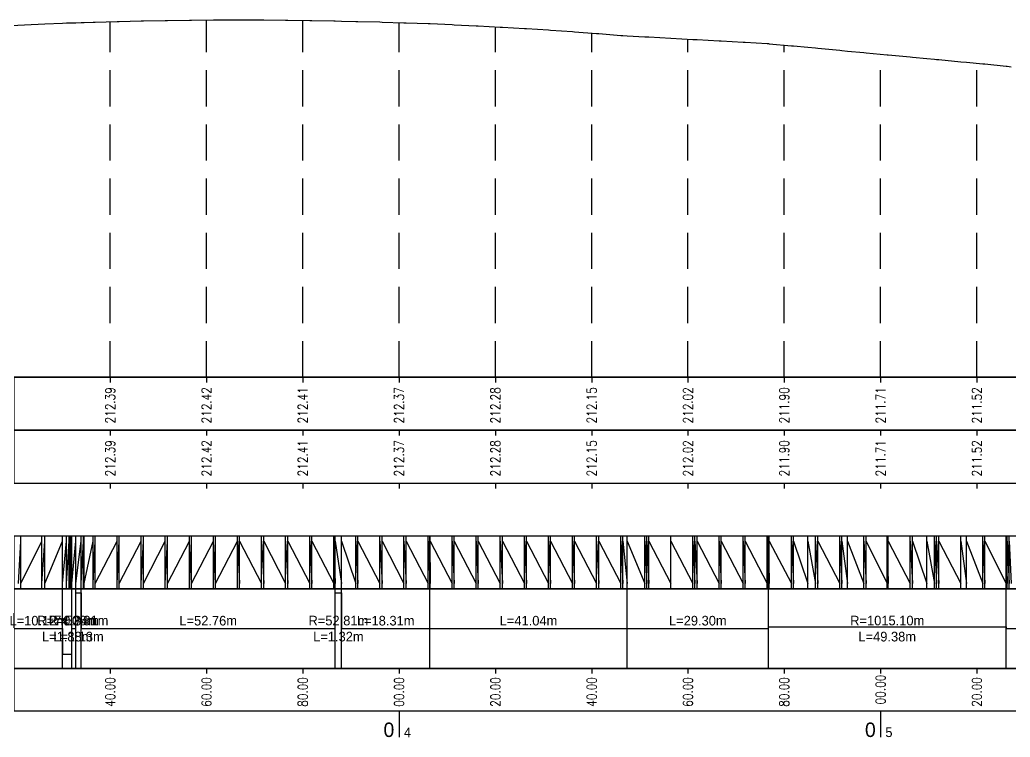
# Model space of a CAD drawing. Header units: metres. Extents: x 7399493 to 7407015, y 5696902 to 5712236.
# Drawn here: x 7405874 to 7406079.7, y 5697660.7 to 5697809.7 of the extents above; entities that cross this region are included whole.
import ezdxf

# ---------------------------------------------------------------- set-up
doc = ezdxf.new("R2010")
doc.units = ezdxf.units.M
doc.linetypes.add('DASHED', pattern=[0.75, 0.5, -0.25])
doc.layers.add('pomoc', color=140, linetype='Continuous')
doc.layers.add('PR_istniejacy_teren', color=7, linetype='Continuous')
doc.styles.add('simplex 0.80', font='simplex.shx', dxfattribs={"width": 0.8})

msp = doc.modelspace()

# ---------------------------------------------------------------- linework, layer by layer
at = {"layer": 'pomoc', "color": 7, "linetype": 'DASHED', "lineweight": -3, "ltscale": 15}
for p, q in [((7405912.81, 5697735.47), (7405912.81, 5697809.69)), ((7405932.81, 5697735.47), (7405932.81, 5697809.6)), ((7405892.81, 5697735.47), (7405892.81, 5697809.33)), ((7405952.81, 5697735.47), (7405952.81, 5697809.14)), ((7405972.81, 5697735.47), (7405972.81, 5697808.26)), ((7405992.81, 5697735.47), (7405992.81, 5697806.95)), ((7406012.81, 5697735.47), (7406012.81, 5697805.7)), ((7406032.81, 5697735.47), (7406032.81, 5697804.47)), ((7406052.81, 5697735.47), (7406052.81, 5697802.58)), ((7406072.81, 5697735.47), (7406072.81, 5697800.69))]:
    msp.add_line(p, q, dxfattribs=at)
at = {"layer": 'pomoc', "color": 7, "linetype": 'Continuous', "lineweight": -3}
for p, q in [((7405872.81, 5697735.47), (7406292.81, 5697735.47)), ((7405892.81, 5697724.47), (7405892.81, 5697723.37)), ((7405912.81, 5697724.47), (7405912.81, 5697723.37)), ((7405932.81, 5697724.47), (7405932.81, 5697723.37)), ((7405952.81, 5697724.47), (7405952.81, 5697723.37)), ((7405972.81, 5697724.47), (7405972.81, 5697723.37)), ((7405992.81, 5697724.47), (7405992.81, 5697723.37)), ((7406012.81, 5697724.47), (7406012.81, 5697723.37)), ((7406032.81, 5697724.47), (7406032.81, 5697723.37)), ((7406052.81, 5697724.47), (7406052.81, 5697723.37)), ((7406072.81, 5697724.47), (7406072.81, 5697723.37)), ((7405892.81, 5697713.47), (7405892.81, 5697712.37)), ((7405912.81, 5697713.47), (7405912.81, 5697712.37)), ((7405932.81, 5697713.47), (7405932.81, 5697712.37)), ((7405952.81, 5697713.47), (7405952.81, 5697712.37)), ((7405972.81, 5697713.47), (7405972.81, 5697712.37)), ((7405992.81, 5697713.47), (7405992.81, 5697712.37)), ((7406012.81, 5697713.47), (7406012.81, 5697712.37)), ((7406032.81, 5697713.47), (7406032.81, 5697712.37)), ((7406052.81, 5697713.47), (7406052.81, 5697712.37)), ((7406072.81, 5697713.47), (7406072.81, 5697712.37)), ((7405892.81, 5697674.97), (7405892.81, 5697673.87)), ((7405912.81, 5697674.97), (7405912.81, 5697673.87)), ((7405932.81, 5697674.97), (7405932.81, 5697673.87)), ((7405952.81, 5697674.97), (7405952.81, 5697673.87)), ((7405972.81, 5697674.97), (7405972.81, 5697673.87)), ((7405972.81, 5697674.97), (7405972.81, 5697673.87)), ((7405992.81, 5697674.97), (7405992.81, 5697673.87)), ((7406012.81, 5697674.97), (7406012.81, 5697673.87)), ((7406032.81, 5697674.97), (7406032.81, 5697673.87)), ((7406052.81, 5697674.97), (7406052.81, 5697673.87)), ((7406072.81, 5697674.97), (7406072.81, 5697673.87)), ((7405952.81, 5697666.17), (7405952.81, 5697660.67)), ((7406052.81, 5697666.17), (7406052.81, 5697660.67))]:
    msp.add_line(p, q, dxfattribs=at)
at = {"layer": 'pomoc', "color": 1, "linetype": 'Continuous', "lineweight": -3}
for p, q in [((7405892.81, 5697735.47), (7405892.81, 5697734.37)), ((7405912.81, 5697735.47), (7405912.81, 5697734.37)), ((7405932.81, 5697735.47), (7405932.81, 5697734.37)), ((7405952.81, 5697735.47), (7405952.81, 5697734.37)), ((7405972.81, 5697735.47), (7405972.81, 5697734.37)), ((7405992.81, 5697735.47), (7405992.81, 5697734.37)), ((7406012.81, 5697735.47), (7406012.81, 5697734.37)), ((7406032.81, 5697735.47), (7406032.81, 5697734.37)), ((7406052.81, 5697735.47), (7406052.81, 5697734.37)), ((7406072.81, 5697735.47), (7406072.81, 5697734.37)), ((7405892.81, 5697713.47), (7405892.81, 5697712.37)), ((7405912.81, 5697713.47), (7405912.81, 5697712.37)), ((7405932.81, 5697713.47), (7405932.81, 5697712.37)), ((7405952.81, 5697713.47), (7405952.81, 5697712.37)), ((7405972.81, 5697713.47), (7405972.81, 5697712.37)), ((7405992.81, 5697713.47), (7405992.81, 5697712.37)), ((7406012.81, 5697713.47), (7406012.81, 5697712.37)), ((7406032.81, 5697713.47), (7406032.81, 5697712.37)), ((7406052.81, 5697713.47), (7406052.81, 5697712.37)), ((7406072.81, 5697713.47), (7406072.81, 5697712.37)), ((7405873.79, 5697692.57), (7405874.25, 5697701.37)), ((7405874.25, 5697691.47), (7405874.25, 5697702.47)), ((7405874.25, 5697692.57), (7405878.61, 5697701.37)), ((7405878.61, 5697691.47), (7405878.61, 5697702.47)), ((7405878.61, 5697692.57), (7405879.25, 5697701.37)), ((7405879.25, 5697691.47), (7405879.25, 5697702.47)), ((7405879.25, 5697692.57), (7405882.93, 5697701.37)), ((7405882.93, 5697691.47), (7405882.93, 5697702.47)), ((7405882.93, 5697692.57), (7405883.73, 5697701.37)), ((7405883.73, 5697691.47), (7405883.73, 5697702.47)), ((7405883.73, 5697692.57), (7405884.25, 5697701.37)), ((7405884.25, 5697691.47), (7405884.25, 5697702.47)), ((7405884.25, 5697692.57), (7405884.56, 5697701.37)), ((7405884.56, 5697691.47), (7405884.56, 5697702.47)), ((7405884.56, 5697692.57), (7405884.81, 5697701.37)), ((7405884.81, 5697691.47), (7405884.81, 5697702.47)), ((7405884.81, 5697692.57), (7405885.65, 5697701.37)), ((7405885.65, 5697691.47), (7405885.65, 5697702.47)), ((7405885.65, 5697692.57), (7405886.78, 5697701.37)), ((7405886.78, 5697691.47), (7405886.78, 5697702.47)), ((7405886.78, 5697692.57), (7405887.25, 5697701.37)), ((7405887.25, 5697691.47), (7405887.25, 5697702.47)), ((7405887.25, 5697692.57), (7405887.43, 5697701.37)), ((7405887.43, 5697691.47), (7405887.43, 5697702.47)), ((7405887.43, 5697692.57), (7405889.25, 5697701.37)), ((7405889.25, 5697691.47), (7405889.25, 5697702.47)), ((7405889.25, 5697692.57), (7405889.69, 5697701.37)), ((7405889.69, 5697691.47), (7405889.69, 5697702.47)), ((7405889.69, 5697692.57), (7405894.25, 5697701.37)), ((7405894.25, 5697691.47), (7405894.25, 5697702.47)), ((7405894.25, 5697692.57), (7405894.69, 5697701.37)), ((7405894.69, 5697691.47), (7405894.69, 5697702.47)), ((7405894.69, 5697692.57), (7405899.25, 5697701.37)), ((7405899.25, 5697691.47), (7405899.25, 5697702.47)), ((7405899.25, 5697692.57), (7405899.69, 5697701.37)), ((7405899.69, 5697691.47), (7405899.69, 5697702.47)), ((7405899.69, 5697692.57), (7405904.25, 5697701.37)), ((7405904.25, 5697691.47), (7405904.25, 5697702.47)), ((7405904.25, 5697692.57), (7405904.69, 5697701.37)), ((7405904.69, 5697691.47), (7405904.69, 5697702.47)), ((7405904.69, 5697692.57), (7405909.25, 5697701.37)), ((7405909.25, 5697691.47), (7405909.25, 5697702.47)), ((7405909.25, 5697692.57), (7405909.69, 5697701.37)), ((7405909.69, 5697691.47), (7405909.69, 5697702.47)), ((7405909.69, 5697692.57), (7405914.25, 5697701.37)), ((7405914.25, 5697691.47), (7405914.25, 5697702.47)), ((7405914.25, 5697692.57), (7405914.69, 5697701.37)), ((7405914.69, 5697691.47), (7405914.69, 5697702.47)), ((7405914.69, 5697692.57), (7405919.25, 5697701.37)), ((7405919.25, 5697691.47), (7405919.25, 5697702.47)), ((7405919.25, 5697701.37), (7405919.69, 5697692.57)), ((7405919.69, 5697691.47), (7405919.69, 5697702.47)), ((7405919.69, 5697701.37), (7405924.25, 5697692.57)), ((7405924.25, 5697691.47), (7405924.25, 5697702.47)), ((7405924.25, 5697701.37), (7405924.69, 5697692.57)), ((7405924.69, 5697691.47), (7405924.69, 5697702.47)), ((7405924.69, 5697701.37), (7405929.25, 5697692.57)), ((7405929.25, 5697691.47), (7405929.25, 5697702.47)), ((7405929.25, 5697701.37), (7405929.69, 5697692.57)), ((7405929.69, 5697691.47), (7405929.69, 5697702.47)), ((7405929.69, 5697701.37), (7405934.25, 5697692.57)), ((7405934.25, 5697691.47), (7405934.25, 5697702.47)), ((7405934.25, 5697701.37), (7405934.69, 5697692.57)), ((7405934.69, 5697691.47), (7405934.69, 5697702.47)), ((7405934.69, 5697701.37), (7405939.25, 5697692.57)), ((7405939.25, 5697691.47), (7405939.25, 5697702.47)), ((7405939.25, 5697701.37), (7405939.54, 5697692.57)), ((7405939.54, 5697691.47), (7405939.54, 5697702.47)), ((7405939.54, 5697701.37), (7405940.86, 5697692.57)), ((7405940.86, 5697691.47), (7405940.86, 5697702.47)), ((7405940.86, 5697701.37), (7405943.82, 5697692.57)), ((7405943.82, 5697691.47), (7405943.82, 5697702.47)), ((7405943.82, 5697701.37), (7405944.25, 5697692.57)), ((7405944.25, 5697691.47), (7405944.25, 5697702.47)), ((7405944.25, 5697701.37), (7405948.82, 5697692.57)), ((7405948.82, 5697691.47), (7405948.82, 5697702.47)), ((7405948.82, 5697701.37), (7405949.26, 5697692.57)), ((7405949.26, 5697691.47), (7405949.26, 5697702.47)), ((7405949.26, 5697701.37), (7405953.82, 5697692.57)), ((7405953.82, 5697691.47), (7405953.82, 5697702.47)), ((7405953.82, 5697701.37), (7405954.26, 5697692.57)), ((7405954.26, 5697691.47), (7405954.26, 5697702.47)), ((7405954.26, 5697701.37), (7405958.82, 5697692.57)), ((7405958.82, 5697691.47), (7405958.82, 5697702.47)), ((7405958.82, 5697701.37), (7405959.18, 5697692.57)), ((7405959.18, 5697691.47), (7405959.18, 5697702.47)), ((7405959.18, 5697701.37), (7405959.26, 5697692.57)), ((7405959.26, 5697691.47), (7405959.26, 5697702.47)), ((7405959.26, 5697701.37), (7405963.83, 5697692.57)), ((7405963.83, 5697691.47), (7405963.83, 5697702.47)), ((7405963.83, 5697701.37), (7405964.26, 5697692.57)), ((7405964.26, 5697691.47), (7405964.26, 5697702.47)), ((7405964.26, 5697701.37), (7405968.83, 5697692.57)), ((7405968.83, 5697691.47), (7405968.83, 5697702.47)), ((7405968.83, 5697701.37), (7405969.26, 5697692.57)), ((7405969.26, 5697691.47), (7405969.26, 5697702.47)), ((7405969.26, 5697701.37), (7405973.83, 5697692.57)), ((7405973.83, 5697691.47), (7405973.83, 5697702.47)), ((7405973.83, 5697701.37), (7405974.26, 5697692.57)), ((7405974.26, 5697691.47), (7405974.26, 5697702.47)), ((7405974.26, 5697701.37), (7405978.83, 5697692.57)), ((7405978.83, 5697691.47), (7405978.83, 5697702.47)), ((7405978.83, 5697701.37), (7405979.27, 5697692.57)), ((7405979.27, 5697691.47), (7405979.27, 5697702.47)), ((7405979.27, 5697701.37), (7405983.83, 5697692.57)), ((7405983.83, 5697691.47), (7405983.83, 5697702.47)), ((7405983.83, 5697701.37), (7405984.27, 5697692.57)), ((7405984.27, 5697691.47), (7405984.27, 5697702.47)), ((7405984.27, 5697701.37), (7405988.83, 5697692.57)), ((7405988.83, 5697691.47), (7405988.83, 5697702.47)), ((7405988.83, 5697701.37), (7405989.27, 5697692.57)), ((7405989.27, 5697691.47), (7405989.27, 5697702.47)), ((7405989.27, 5697701.37), (7405993.84, 5697692.57)), ((7405993.84, 5697691.47), (7405993.84, 5697702.47)), ((7405993.84, 5697701.37), (7405994.27, 5697692.57)), ((7405994.27, 5697691.47), (7405994.27, 5697702.47)), ((7405994.27, 5697701.37), (7405998.84, 5697692.57)), ((7405998.84, 5697691.47), (7405998.84, 5697702.47)), ((7405998.84, 5697701.37), (7405999.27, 5697692.57)), ((7405999.27, 5697691.47), (7405999.27, 5697702.47)), ((7405999.27, 5697701.37), (7406000.21, 5697692.57)), ((7406000.21, 5697691.47), (7406000.21, 5697702.47)), ((7406000.21, 5697701.37), (7406003.83, 5697692.57)), ((7406003.83, 5697691.47), (7406003.83, 5697702.47)), ((7406003.83, 5697701.37), (7406004.27, 5697692.57)), ((7406004.27, 5697691.47), (7406004.27, 5697702.47)), ((7406004.27, 5697701.37), (7406004.71, 5697692.57)), ((7406004.71, 5697691.47), (7406004.71, 5697702.47)), ((7406004.71, 5697701.37), (7406009.27, 5697692.57)), ((7406009.27, 5697691.47), (7406009.27, 5697702.47)), ((7406009.27, 5697701.37), (7406013.84, 5697692.57)), ((7406013.84, 5697691.47), (7406013.84, 5697702.47)), ((7406013.84, 5697701.37), (7406014.27, 5697692.57)), ((7406014.27, 5697691.47), (7406014.27, 5697702.47)), ((7406014.27, 5697701.37), (7406014.71, 5697692.57)), ((7406014.71, 5697691.47), (7406014.71, 5697702.47)), ((7406014.71, 5697701.37), (7406019.27, 5697692.57)), ((7406019.27, 5697691.47), (7406019.27, 5697702.47)), ((7406019.27, 5697701.37), (7406019.71, 5697692.57)), ((7406019.71, 5697691.47), (7406019.71, 5697702.47)), ((7406019.71, 5697701.37), (7406024.27, 5697692.57)), ((7406024.27, 5697691.47), (7406024.27, 5697702.47)), ((7406024.27, 5697701.37), (7406024.71, 5697692.57)), ((7406024.71, 5697691.47), (7406024.71, 5697702.47)), ((7406024.71, 5697701.37), (7406029.27, 5697692.57)), ((7406029.27, 5697691.47), (7406029.27, 5697702.47)), ((7406029.27, 5697701.37), (7406029.51, 5697692.57)), ((7406029.51, 5697691.47), (7406029.51, 5697702.47)), ((7406029.51, 5697701.37), (7406029.71, 5697692.57)), ((7406029.71, 5697691.47), (7406029.71, 5697702.47)), ((7406029.71, 5697701.37), (7406034.3, 5697692.57)), ((7406034.3, 5697691.47), (7406034.3, 5697702.47)), ((7406034.3, 5697701.37), (7406034.75, 5697692.57)), ((7406034.75, 5697691.47), (7406034.75, 5697702.47)), ((7406034.75, 5697701.37), (7406037.74, 5697692.57)), ((7406037.74, 5697691.47), (7406037.74, 5697702.47)), ((7406037.74, 5697701.37), (7406039.32, 5697692.57)), ((7406039.32, 5697691.47), (7406039.32, 5697702.47)), ((7406039.32, 5697701.37), (7406039.77, 5697692.57)), ((7406039.77, 5697691.47), (7406039.77, 5697702.47)), ((7406039.77, 5697701.37), (7406044.35, 5697692.57)), ((7406044.35, 5697691.47), (7406044.35, 5697702.47)), ((7406044.35, 5697701.37), (7406044.79, 5697692.57)), ((7406044.79, 5697691.47), (7406044.79, 5697702.47)), ((7406044.79, 5697701.37), (7406045.97, 5697692.57)), ((7406045.97, 5697691.47), (7406045.97, 5697702.47)), ((7406045.97, 5697701.37), (7406049.37, 5697692.57)), ((7406049.37, 5697691.47), (7406049.37, 5697702.47)), ((7406049.37, 5697701.37), (7406049.82, 5697692.57)), ((7406049.82, 5697691.47), (7406049.82, 5697702.47)), ((7406049.82, 5697701.37), (7406054.2, 5697692.57)), ((7406054.2, 5697691.47), (7406054.2, 5697702.47)), ((7406054.2, 5697701.37), (7406054.4, 5697692.57)), ((7406054.4, 5697691.47), (7406054.4, 5697702.47)), ((7406054.4, 5697701.37), (7406058.97, 5697692.57)), ((7406058.97, 5697691.47), (7406058.97, 5697702.47)), ((7406058.97, 5697701.37), (7406059.42, 5697692.57)), ((7406059.42, 5697691.47), (7406059.42, 5697702.47)), ((7406059.42, 5697701.37), (7406062.43, 5697692.57)), ((7406062.43, 5697691.47), (7406062.43, 5697702.47)), ((7406062.43, 5697701.37), (7406064, 5697692.57)), ((7406064, 5697691.47), (7406064, 5697702.47)), ((7406064, 5697701.37), (7406064.45, 5697692.57)), ((7406064.45, 5697691.47), (7406064.45, 5697702.47)), ((7406064.45, 5697701.37), (7406064.9, 5697692.57)), ((7406064.9, 5697691.47), (7406064.9, 5697702.47)), ((7406064.9, 5697701.37), (7406069.47, 5697692.57)), ((7406069.47, 5697691.47), (7406069.47, 5697702.47)), ((7406069.47, 5697701.37), (7406070.66, 5697692.57)), ((7406070.66, 5697691.47), (7406070.66, 5697702.47)), ((7406070.66, 5697701.37), (7406074.05, 5697692.57)), ((7406074.05, 5697691.47), (7406074.05, 5697702.47)), ((7406074.05, 5697701.37), (7406074.5, 5697692.57)), ((7406074.5, 5697691.47), (7406074.5, 5697702.47)), ((7406074.5, 5697701.37), (7406078.89, 5697692.57)), ((7406078.89, 5697691.47), (7406078.89, 5697702.47)), ((7406078.89, 5697701.37), (7406079.09, 5697692.57)), ((7406079.09, 5697691.47), (7406079.09, 5697702.47)), ((7406079.09, 5697701.37), (7406079.52, 5697692.57)), ((7406079.52, 5697691.47), (7406079.52, 5697702.47)), ((7406079.52, 5697701.37), (7406079.96, 5697692.57)), ((7405882.93, 5697674.97), (7405882.93, 5697691.47)), ((7405884.81, 5697674.97), (7405884.81, 5697691.47)), ((7405885.65, 5697674.97), (7405885.65, 5697691.47)), ((7405885.65, 5697683.22), (7405885.65, 5697690.65)), ((7405885.65, 5697690.65), (7405886.78, 5697690.65)), ((7405886.78, 5697674.97), (7405886.78, 5697691.47)), ((7405886.78, 5697690.65), (7405886.78, 5697683.22)), ((7405939.54, 5697674.97), (7405939.54, 5697691.47)), ((7405939.54, 5697683.22), (7405939.54, 5697690.65)), ((7405939.54, 5697690.65), (7405940.86, 5697690.65)), ((7405940.86, 5697674.97), (7405940.86, 5697691.47)), ((7405940.86, 5697690.65), (7405940.86, 5697683.22)), ((7405959.18, 5697674.97), (7405959.18, 5697691.47)), ((7406000.21, 5697674.97), (7406000.21, 5697691.47)), ((7406029.51, 5697674.97), (7406029.51, 5697691.47)), ((7406078.89, 5697674.97), (7406078.89, 5697691.47)), ((7405872.81, 5697683.22), (7405882.93, 5697683.22)), ((7405882.93, 5697683.22), (7405882.93, 5697677.93)), ((7405884.81, 5697677.93), (7405884.81, 5697683.22)), ((7405884.81, 5697683.22), (7405884.81, 5697683.22)), ((7405884.81, 5697683.22), (7405885.65, 5697683.22)), ((7405886.78, 5697683.22), (7405886.78, 5697683.22)), ((7405886.78, 5697683.22), (7405939.54, 5697683.22)), ((7405940.86, 5697683.22), (7405940.86, 5697683.22)), ((7405940.86, 5697683.22), (7405959.18, 5697683.22)), ((7405959.18, 5697683.22), (7406000.21, 5697683.22)), ((7406000.21, 5697683.22), (7406029.51, 5697683.22)), ((7406029.51, 5697683.22), (7406029.51, 5697683.61)), ((7406029.51, 5697683.61), (7406078.89, 5697683.61)), ((7406078.89, 5697683.61), (7406078.89, 5697683.22)), ((7406078.89, 5697683.22), (7406078.89, 5697683.22)), ((7406078.89, 5697683.22), (7406111.24, 5697683.22)), ((7405882.93, 5697677.93), (7405884.81, 5697677.93))]:
    msp.add_line(p, q, dxfattribs=at)
at = {"layer": 'pomoc', "color": 7, "linetype": 'Continuous', "lineweight": -3}
for points in [[(7405872.81, 5697724.47), (7406292.81, 5697724.47), (7406292.81, 5697735.47), (7405872.81, 5697735.47)], [(7405872.81, 5697713.47), (7406292.81, 5697713.47), (7406292.81, 5697724.47), (7405872.81, 5697724.47)], [(7405872.81, 5697691.47), (7406292.81, 5697691.47), (7406292.81, 5697702.47), (7405872.81, 5697702.47)], [(7405872.81, 5697674.97), (7406292.81, 5697674.97), (7406292.81, 5697691.47), (7405872.81, 5697691.47)], [(7405872.81, 5697666.17), (7406292.81, 5697666.17), (7406292.81, 5697674.97), (7405872.81, 5697674.97)]]:
    msp.add_3dface(points, dxfattribs=at)
at = {"layer": 'PR_istniejacy_teren', "color": 7, "linetype": 'Continuous', "lineweight": -3, "ltscale": 4}
for p, q in [((7405894.69, 5697809.38), (7405899.25, 5697809.49)), ((7405894.69, 5697809.38), (7405899.25, 5697809.49)), ((7405899.25, 5697809.49), (7405899.69, 5697809.5)), ((7405899.25, 5697809.49), (7405899.69, 5697809.5)), ((7405899.69, 5697809.5), (7405904.25, 5697809.59)), ((7405899.69, 5697809.5), (7405904.25, 5697809.59)), ((7405904.25, 5697809.59), (7405904.69, 5697809.6)), ((7405904.25, 5697809.59), (7405904.69, 5697809.6)), ((7405904.69, 5697809.6), (7405909.25, 5697809.66)), ((7405904.69, 5697809.6), (7405909.25, 5697809.66)), ((7405909.25, 5697809.66), (7405909.69, 5697809.66)), ((7405909.25, 5697809.66), (7405909.69, 5697809.66)), ((7405909.69, 5697809.66), (7405914.25, 5697809.7)), ((7405909.69, 5697809.66), (7405914.25, 5697809.7)), ((7405914.25, 5697809.7), (7405914.69, 5697809.7)), ((7405914.25, 5697809.7), (7405914.69, 5697809.7)), ((7405914.69, 5697809.7), (7405919.25, 5697809.71)), ((7405914.69, 5697809.7), (7405919.25, 5697809.71)), ((7405919.25, 5697809.71), (7405919.69, 5697809.71)), ((7405919.25, 5697809.71), (7405919.69, 5697809.71)), ((7405919.69, 5697809.71), (7405924.25, 5697809.7)), ((7405919.69, 5697809.71), (7405924.25, 5697809.7)), ((7405924.25, 5697809.7), (7405924.69, 5697809.69)), ((7405924.25, 5697809.7), (7405924.69, 5697809.69)), ((7405924.69, 5697809.69), (7405929.25, 5697809.65)), ((7405924.69, 5697809.69), (7405929.25, 5697809.65)), ((7405929.25, 5697809.65), (7405929.69, 5697809.65)), ((7405929.25, 5697809.65), (7405929.69, 5697809.65)), ((7405929.69, 5697809.65), (7405934.25, 5697809.58)), ((7405929.69, 5697809.65), (7405934.25, 5697809.58)), ((7405934.25, 5697809.58), (7405934.69, 5697809.57)), ((7405934.25, 5697809.58), (7405934.69, 5697809.57)), ((7405934.69, 5697809.57), (7405939.25, 5697809.48)), ((7405934.69, 5697809.57), (7405939.25, 5697809.48)), ((7405939.25, 5697809.48), (7405939.54, 5697809.47)), ((7405939.25, 5697809.48), (7405939.54, 5697809.47)), ((7405862.31, 5697808.04), (7405879.25, 5697808.86)), ((7405879.25, 5697808.86), (7405882.93, 5697809.02)), ((7405879.25, 5697808.86), (7405882.93, 5697809.02)), ((7405882.93, 5697809.02), (7405883.73, 5697809.05)), ((7405882.93, 5697809.02), (7405883.73, 5697809.05)), ((7405883.73, 5697809.05), (7405884.25, 5697809.07)), ((7405883.73, 5697809.05), (7405884.25, 5697809.07)), ((7405884.25, 5697809.07), (7405884.56, 5697809.08)), ((7405884.25, 5697809.07), (7405884.56, 5697809.08)), ((7405884.56, 5697809.08), (7405884.81, 5697809.08)), ((7405884.56, 5697809.08), (7405884.81, 5697809.08)), ((7405884.81, 5697809.08), (7405885.65, 5697809.1)), ((7405884.81, 5697809.08), (7405885.65, 5697809.1)), ((7405885.65, 5697809.1), (7405886.78, 5697809.13)), ((7405885.65, 5697809.1), (7405886.78, 5697809.13)), ((7405886.78, 5697809.13), (7405887.25, 5697809.15)), ((7405886.78, 5697809.13), (7405887.25, 5697809.15)), ((7405887.25, 5697809.15), (7405887.43, 5697809.16)), ((7405887.25, 5697809.15), (7405887.43, 5697809.16)), ((7405887.43, 5697809.16), (7405889.25, 5697809.22)), ((7405887.43, 5697809.16), (7405889.25, 5697809.22)), ((7405889.25, 5697809.22), (7405889.69, 5697809.23)), ((7405889.25, 5697809.22), (7405889.69, 5697809.23)), ((7405889.69, 5697809.23), (7405894.25, 5697809.37)), ((7405889.69, 5697809.23), (7405894.25, 5697809.37)), ((7405894.25, 5697809.37), (7405894.69, 5697809.38)), ((7405894.25, 5697809.37), (7405894.69, 5697809.38)), ((7405939.54, 5697809.47), (7405940.86, 5697809.44)), ((7405939.54, 5697809.47), (7405940.86, 5697809.44)), ((7405940.86, 5697809.44), (7405943.82, 5697809.39)), ((7405940.86, 5697809.44), (7405943.82, 5697809.39)), ((7405943.82, 5697809.39), (7405944.25, 5697809.38)), ((7405943.82, 5697809.39), (7405944.25, 5697809.38)), ((7405944.25, 5697809.38), (7405948.82, 5697809.26)), ((7405944.25, 5697809.38), (7405948.82, 5697809.26)), ((7405948.82, 5697809.26), (7405949.26, 5697809.25)), ((7405948.82, 5697809.26), (7405949.26, 5697809.25)), ((7405949.26, 5697809.25), (7405953.82, 5697809.11)), ((7405949.26, 5697809.25), (7405953.82, 5697809.11)), ((7405953.82, 5697809.11), (7405954.26, 5697809.09)), ((7405953.82, 5697809.11), (7405954.26, 5697809.09)), ((7405954.26, 5697809.09), (7405958.82, 5697808.92)), ((7405954.26, 5697809.09), (7405958.82, 5697808.92)), ((7405958.82, 5697808.92), (7405959.18, 5697808.91)), ((7405958.82, 5697808.92), (7405959.18, 5697808.91)), ((7405959.18, 5697808.91), (7405959.26, 5697808.91)), ((7405959.18, 5697808.91), (7405959.26, 5697808.91)), ((7405959.26, 5697808.91), (7405963.83, 5697808.71)), ((7405959.26, 5697808.91), (7405963.83, 5697808.71)), ((7405963.83, 5697808.71), (7405964.26, 5697808.69)), ((7405963.83, 5697808.71), (7405964.26, 5697808.69)), ((7405964.26, 5697808.69), (7405968.83, 5697808.48)), ((7405964.26, 5697808.69), (7405968.83, 5697808.48)), ((7405968.83, 5697808.48), (7405969.26, 5697808.45)), ((7405968.83, 5697808.48), (7405969.26, 5697808.45)), ((7405969.26, 5697808.45), (7405973.83, 5697808.21)), ((7405969.26, 5697808.45), (7405973.83, 5697808.21)), ((7405973.83, 5697808.21), (7405974.26, 5697808.19)), ((7405973.83, 5697808.21), (7405974.26, 5697808.19)), ((7405974.26, 5697808.19), (7405978.83, 5697807.92)), ((7405974.26, 5697808.19), (7405978.83, 5697807.92)), ((7405978.83, 5697807.92), (7405979.27, 5697807.89)), ((7405978.83, 5697807.92), (7405979.27, 5697807.89)), ((7405979.27, 5697807.89), (7405983.83, 5697807.6)), ((7405979.27, 5697807.89), (7405983.83, 5697807.6)), ((7405983.83, 5697807.6), (7405984.27, 5697807.57)), ((7405983.83, 5697807.6), (7405984.27, 5697807.57)), ((7405984.27, 5697807.57), (7405988.83, 5697807.25)), ((7405984.27, 5697807.57), (7405988.83, 5697807.25)), ((7405988.83, 5697807.25), (7405989.27, 5697807.22)), ((7405988.83, 5697807.25), (7405989.27, 5697807.22)), ((7405989.27, 5697807.22), (7405993.84, 5697806.87)), ((7405989.27, 5697807.22), (7405993.84, 5697806.87)), ((7405993.84, 5697806.87), (7405994.27, 5697806.84)), ((7405993.84, 5697806.87), (7405994.27, 5697806.84)), ((7405994.27, 5697806.84), (7405998.84, 5697806.47)), ((7405994.27, 5697806.84), (7405998.84, 5697806.47)), ((7405998.84, 5697806.47), (7405999.27, 5697806.43)), ((7405998.84, 5697806.47), (7405999.27, 5697806.43)), ((7405999.27, 5697806.43), (7406000.21, 5697806.4)), ((7405999.27, 5697806.43), (7406000.21, 5697806.4)), ((7406000.21, 5697806.4), (7406003.83, 5697806.19)), ((7406000.21, 5697806.4), (7406003.83, 5697806.19)), ((7406003.83, 5697806.19), (7406004.27, 5697806.17)), ((7406003.83, 5697806.19), (7406004.27, 5697806.17)), ((7406004.27, 5697806.17), (7406004.71, 5697806.14)), ((7406004.27, 5697806.17), (7406004.71, 5697806.14)), ((7406004.71, 5697806.14), (7406009.27, 5697805.89)), ((7406004.71, 5697806.14), (7406009.27, 5697805.89)), ((7406009.27, 5697805.89), (7406013.84, 5697805.64)), ((7406009.27, 5697805.89), (7406013.84, 5697805.64)), ((7406013.84, 5697805.64), (7406014.27, 5697805.62)), ((7406013.84, 5697805.64), (7406014.27, 5697805.62)), ((7406014.27, 5697805.62), (7406014.71, 5697805.59)), ((7406014.27, 5697805.62), (7406014.71, 5697805.59)), ((7406014.71, 5697805.59), (7406019.27, 5697805.34)), ((7406014.71, 5697805.59), (7406019.27, 5697805.34)), ((7406019.27, 5697805.34), (7406019.71, 5697805.32)), ((7406019.27, 5697805.34), (7406019.71, 5697805.32)), ((7406019.71, 5697805.32), (7406024.27, 5697805.07)), ((7406019.71, 5697805.32), (7406024.27, 5697805.07)), ((7406024.27, 5697805.07), (7406024.71, 5697805.04)), ((7406024.27, 5697805.07), (7406024.71, 5697805.04)), ((7406024.71, 5697805.04), (7406029.27, 5697804.79)), ((7406024.71, 5697805.04), (7406029.27, 5697804.79)), ((7406029.27, 5697804.79), (7406029.51, 5697804.77)), ((7406029.27, 5697804.79), (7406029.51, 5697804.77)), ((7406029.51, 5697804.77), (7406029.71, 5697804.75)), ((7406029.51, 5697804.77), (7406029.71, 5697804.75)), ((7406029.71, 5697804.75), (7406034.3, 5697804.33)), ((7406029.71, 5697804.75), (7406034.3, 5697804.33)), ((7406034.3, 5697804.33), (7406034.75, 5697804.29)), ((7406034.3, 5697804.33), (7406034.75, 5697804.29)), ((7406034.75, 5697804.29), (7406037.74, 5697804)), ((7406034.75, 5697804.29), (7406037.74, 5697804)), ((7406037.74, 5697804), (7406039.32, 5697803.86)), ((7406037.74, 5697804), (7406039.32, 5697803.86)), ((7406039.32, 5697803.86), (7406039.77, 5697803.81)), ((7406039.32, 5697803.86), (7406039.77, 5697803.81)), ((7406039.77, 5697803.81), (7406044.35, 5697803.38)), ((7406039.77, 5697803.81), (7406044.35, 5697803.38)), ((7406044.35, 5697803.38), (7406044.79, 5697803.34)), ((7406044.35, 5697803.38), (7406044.79, 5697803.34)), ((7406044.79, 5697803.34), (7406045.97, 5697803.22)), ((7406044.79, 5697803.34), (7406045.97, 5697803.22)), ((7406045.97, 5697803.22), (7406049.37, 5697802.91)), ((7406045.97, 5697803.22), (7406049.37, 5697802.91)), ((7406049.37, 5697802.91), (7406049.82, 5697802.86)), ((7406049.37, 5697802.91), (7406049.82, 5697802.86)), ((7406049.82, 5697802.86), (7406054.2, 5697802.44)), ((7406049.82, 5697802.86), (7406054.2, 5697802.44)), ((7406054.2, 5697802.44), (7406054.4, 5697802.43)), ((7406054.2, 5697802.44), (7406054.4, 5697802.43)), ((7406054.4, 5697802.43), (7406058.97, 5697802)), ((7406054.4, 5697802.43), (7406058.97, 5697802)), ((7406058.97, 5697802), (7406059.42, 5697801.96)), ((7406058.97, 5697802), (7406059.42, 5697801.96)), ((7406059.42, 5697801.96), (7406062.43, 5697801.66)), ((7406059.42, 5697801.96), (7406062.43, 5697801.66)), ((7406062.43, 5697801.66), (7406064, 5697801.52)), ((7406062.43, 5697801.66), (7406064, 5697801.52)), ((7406064, 5697801.52), (7406064.45, 5697801.48)), ((7406064, 5697801.52), (7406064.45, 5697801.48)), ((7406064.45, 5697801.48), (7406064.9, 5697801.44)), ((7406064.45, 5697801.48), (7406064.9, 5697801.44)), ((7406064.9, 5697801.44), (7406069.47, 5697801)), ((7406064.9, 5697801.44), (7406069.47, 5697801)), ((7406069.47, 5697801), (7406070.66, 5697800.89)), ((7406069.47, 5697801), (7406070.66, 5697800.89)), ((7406070.66, 5697800.89), (7406074.05, 5697800.57)), ((7406070.66, 5697800.89), (7406074.05, 5697800.57)), ((7406074.05, 5697800.57), (7406074.5, 5697800.53)), ((7406074.05, 5697800.57), (7406074.5, 5697800.53)), ((7406074.5, 5697800.53), (7406078.89, 5697800.09)), ((7406074.5, 5697800.53), (7406078.89, 5697800.09)), ((7406078.89, 5697800.09), (7406079.09, 5697800.07)), ((7406078.89, 5697800.09), (7406079.09, 5697800.07)), ((7406079.09, 5697800.07), (7406079.52, 5697800.03)), ((7406079.09, 5697800.07), (7406079.52, 5697800.03)), ((7406079.52, 5697800.03), (7406079.96, 5697799.97)), ((7406079.52, 5697800.03), (7406079.96, 5697799.97))]:
    msp.add_line(p, q, dxfattribs=at)

# ---------------------------------------------------------------- texts
at = {"layer": 'pomoc', "color": 1, "linetype": 'Continuous', "lineweight": -3, "char_height": 2, "rotation": 90, "style": 'simplex 0.80'}
for s, insert, attachment_point in [('212.39', (7405892.81, 5697733.39), 6), ('212.42', (7405912.81, 5697733.39), 6), ('212.41', (7405932.81, 5697733.39), 6), ('212.37', (7405952.81, 5697733.39), 6), ('212.28', (7405972.81, 5697733.39), 6), ('212.15', (7405992.81, 5697733.39), 6), ('212.02', (7406012.81, 5697733.39), 6), ('211.90', (7406032.81, 5697733.39), 6), ('211.71', (7406052.81, 5697733.39), 6), ('211.52', (7406072.81, 5697733.39), 6), ('212.39', (7405892.81, 5697722.39), 6), ('212.42', (7405912.81, 5697722.39), 6), ('212.41', (7405932.81, 5697722.39), 6), ('212.37', (7405952.81, 5697722.39), 6), ('212.28', (7405972.81, 5697722.39), 6), ('212.15', (7405992.81, 5697722.39), 6), ('212.02', (7406012.81, 5697722.39), 6), ('211.90', (7406032.81, 5697722.39), 6), ('211.71', (7406052.81, 5697722.39), 6), ('211.52', (7406072.81, 5697722.39), 6), ('40.00', (7405892.81, 5697670.07), 5), ('60.00', (7405912.81, 5697670.07), 5), ('80.00', (7405932.81, 5697670.07), 5), ('00.00', (7405952.81, 5697670.07), 5), ('20.00', (7405972.81, 5697670.07), 5), ('40.00', (7405992.81, 5697670.07), 5), ('60.00', (7406012.81, 5697670.07), 5), ('80.00', (7406032.81, 5697670.07), 5), ('00.00', (7406052.81, 5697670.57), 5), ('20.00', (7406072.81, 5697670.07), 5)]:
    msp.add_mtext(s, dxfattribs=dict(at, insert=insert, attachment_point=attachment_point))
at = {"layer": 'pomoc', "color": 1, "linetype": 'Continuous', "lineweight": -3}
for s, insert, char_height, attachment_point in [('L=10.12m', (7405877.87, 5697683.85), 2, 8), ('R=74.06m^JL=1.88m', (7405883.87, 5697683.22), 2, 5), ('L=0.84m', (7405885.23, 5697683.85), 2, 8), ('R=52.81m^JL=1.13m', (7405886.22, 5697683.22), 2, 5), ('L=52.76m', (7405913.16, 5697683.85), 2, 8), ('R=52.81m^JL=1.32m', (7405940.2, 5697683.22), 2, 5), ('L=18.31m', (7405950.02, 5697683.85), 2, 8), ('L=41.04m', (7405979.69, 5697683.85), 2, 8), ('L=29.30m', (7406014.86, 5697683.85), 2, 8), ('R=1015.10m^JL=49.38m', (7406054.2, 5697683.22), 2, 5), ('0', (7405951.81, 5697660.67), 3, 9), ('0', (7406051.81, 5697660.67), 3, 9), ('4', (7405953.81, 5697660.67), 2, 7), ('5', (7406053.81, 5697660.67), 2, 7)]:
    msp.add_mtext(s, dxfattribs=dict(at, insert=insert, char_height=char_height, attachment_point=attachment_point))

doc.saveas('drawing.dxf')
